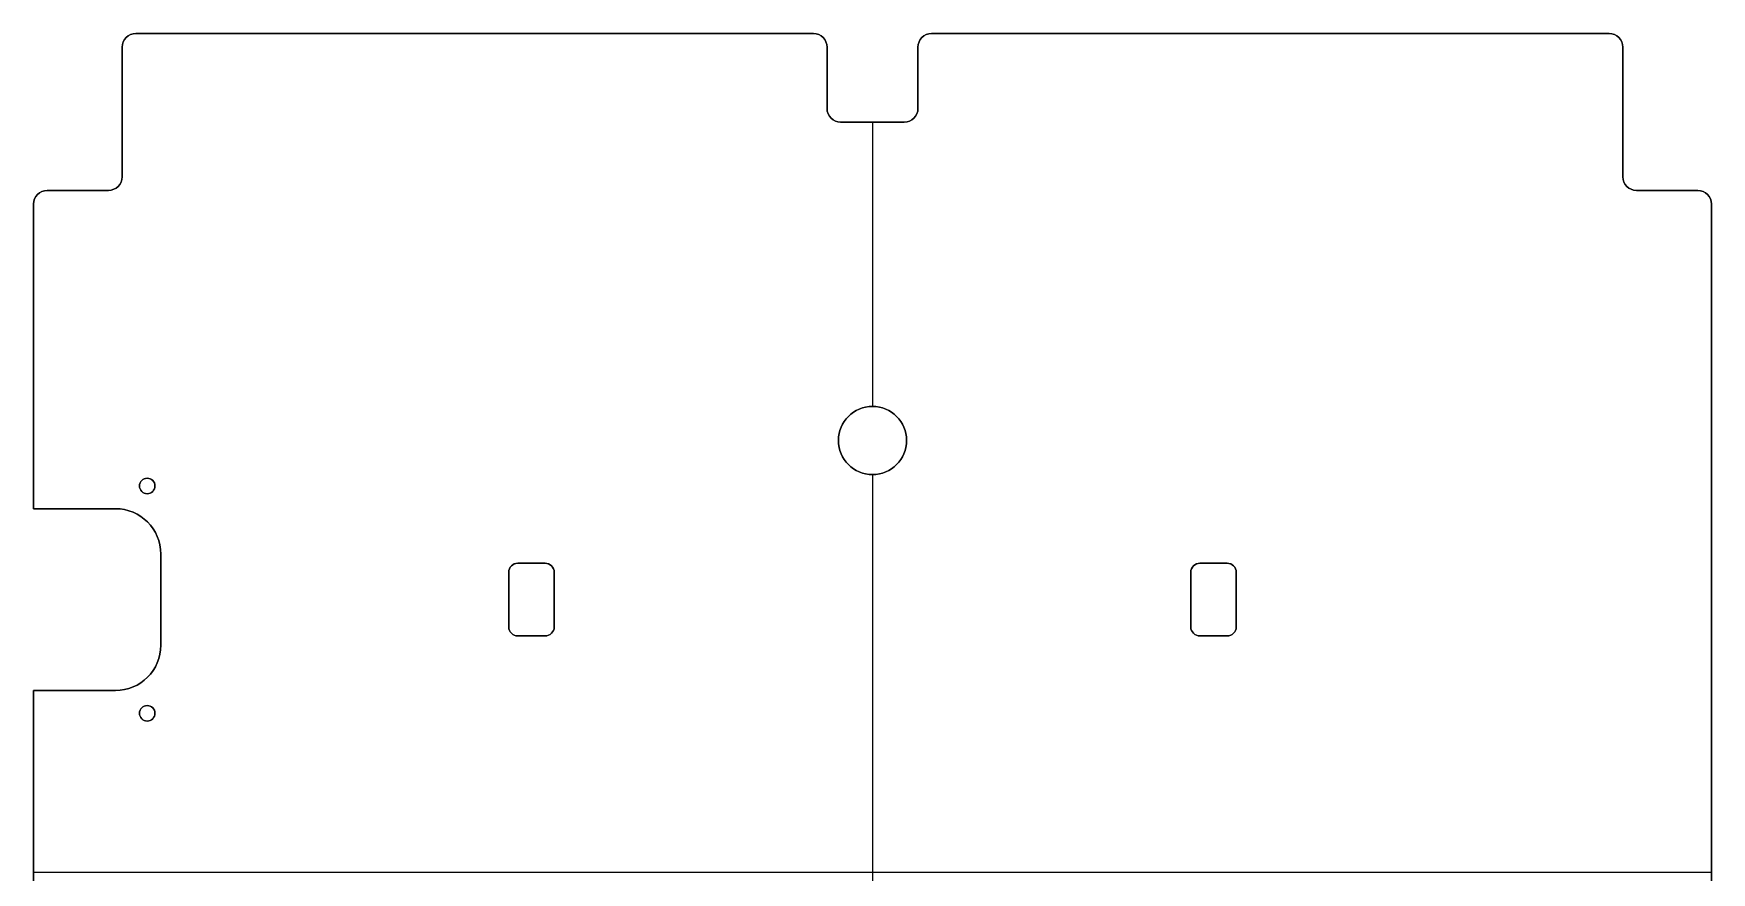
# Model space of a CAD drawing. Header units: millimetres. Extents: x 59 to 428, y 57 to 426.
# Drawn here: x 59.2 to 428.2, y 241.4 to 425.9 of the extents above; entities that cross this region are included whole.
import ezdxf

# ---------------------------------------------------------------- set-up
doc = ezdxf.new("R2010")
doc.units = ezdxf.units.MM
doc.layers.add('ASA Colors$Polymaker POP Green', color=73, linetype='Continuous', true_color=0x8cea3f)

# ---------------------------------------------------------------- blocks, each defined once
blk = doc.blocks.new('Block 1830')
at = {"layer": 'ASA Colors$Polymaker POP Green', "color": 250, "true_color": 0x404040}
for p, q in [((73.15, 34.86, 90.2), (73.15, 63.36, 90.2)), ((74.03, 65.48, 88.2), (74.03, 65.48, 92.2)), ((225.15, 66.36, 90.2), (76.15, 66.36, 90.2)), ((150.65, 66.36, 92.2), (150.65, 66.36, 88.2)), ((227.27, 65.48, 92.2), (227.27, 65.48, 88.2)), ((228.15, 63.36, 90.2), (228.15, 49.86, 90.2)), ((248.15, 49.86, 90.2), (248.15, 63.36, 90.2)), ((249.03, 65.48, 88.2), (249.03, 65.48, 92.2)), ((400.15, 66.36, 90.2), (251.15, 66.36, 90.2)), ((325.65, 66.36, 92.2), (325.65, 66.36, 88.2)), ((402.27, 65.48, 92.2), (402.27, 65.48, 88.2)), ((403.15, 63.36, 90.2), (403.15, 34.86, 90.2)), ((228.15, 56.61, 92.2), (228.15, 56.61, 88.2)), ((248.15, 56.61, 92.2), (248.15, 56.61, 88.2)), ((73.15, 49.11, 92.2), (73.15, 49.11, 88.2)), ((403.15, 49.11, 92.2), (403.15, 49.11, 88.2)), ((229.03, 47.73, 92.2), (229.03, 47.73, 88.2)), ((245.15, 46.86, 90.2), (231.15, 46.86, 90.2)), ((238.15, 46.86, 92.2), (238.15, -15.64, 92.2)), ((238.15, 46.86, 88.2), (238.15, -15.64, 88.2)), ((238.15, 46.86, 92.2), (238.15, 46.86, 88.2)), ((247.27, 47.73, 92.2), (247.27, 47.73, 88.2)), ((54.53, 30.98, 92.2), (54.53, 30.98, 88.2)), ((70.15, 31.86, 90.2), (56.65, 31.86, 90.2)), ((63.4, 31.86, 92.2), (63.4, 31.86, 88.2)), ((72.27, 32.73, 92.2), (72.27, 32.73, 88.2)), ((404.03, 32.73, 92.2), (404.03, 32.73, 88.2)), ((419.65, 31.86, 90.2), (406.15, 31.86, 90.2)), ((412.9, 31.86, 92.2), (412.9, 31.86, 88.2)), ((421.77, 30.98, 88.2), (421.77, 30.98, 92.2)), ((53.65, -38.14, 90.2), (53.65, 28.86, 90.2)), ((422.65, 28.86, 90.2), (422.65, -265.14, 90.2)), ((53.65, -4.64, 92.2), (53.65, -4.64, 88.2)), ((238.15, -15.64, 92.2), (238.15, -15.64, 88.2)), ((230.65, -23.14, 92.2), (230.65, -23.14, 88.2)), ((76.95, -33.14, 92.2), (76.95, -33.14, 88.2)), ((78.65, -31.44, 92.2), (78.65, -31.44, 88.2)), ((238.15, -30.64, 92.2), (238.15, -302.64, 92.2)), ((238.15, -30.64, 88.2), (238.15, -302.64, 88.2)), ((238.15, -30.64, 92.2), (238.15, -30.64, 88.2)), ((78.65, -34.84, 92.2), (78.65, -34.84, 88.2)), ((53.65, -38.14, 90.2), (71.65, -38.14, 90.2)), ((62.65, -38.14, 92.2), (62.65, -38.14, 88.2)), ((78.72, -41.07, 88.2), (78.72, -41.07, 92.2)), ((81.65, -68.14, 90.2), (81.65, -48.14, 90.2)), ((158.73, -50.73, 92.2), (158.73, -50.73, 88.2)), ((166.15, -50.14, 90.2), (160.15, -50.14, 90.2)), ((163.15, -50.14, 88.2), (163.15, -50.14, 92.2)), ((167.56, -50.73, 92.2), (167.56, -50.73, 88.2)), ((308.73, -50.73, 92.2), (308.73, -50.73, 88.2)), ((316.15, -50.14, 90.2), (310.15, -50.14, 90.2)), ((313.15, -50.14, 88.2), (313.15, -50.14, 92.2)), ((317.56, -50.73, 92.2), (317.56, -50.73, 88.2)), ((158.15, -52.14, 90.2), (158.15, -64.14, 90.2)), ((168.15, -64.14, 90.2), (168.15, -52.14, 90.2)), ((308.15, -52.14, 90.2), (308.15, -64.14, 90.2)), ((318.15, -64.14, 90.2), (318.15, -52.14, 90.2)), ((81.65, -58.14, 92.2), (81.65, -58.14, 88.2)), ((158.15, -58.14, 92.2), (158.15, -58.14, 88.2)), ((168.15, -58.14, 92.2), (168.15, -58.14, 88.2)), ((308.15, -58.14, 92.2), (308.15, -58.14, 88.2)), ((318.15, -58.14, 92.2), (318.15, -58.14, 88.2)), ((158.73, -65.56, 92.2), (158.73, -65.56, 88.2)), ((166.15, -66.14, 90.2), (160.15, -66.14, 90.2)), ((163.15, -66.14, 92.2), (163.15, -66.14, 88.2)), ((167.56, -65.56, 92.2), (167.56, -65.56, 88.2)), ((308.73, -65.56, 92.2), (308.73, -65.56, 88.2)), ((316.15, -66.14, 90.2), (310.15, -66.14, 90.2)), ((313.15, -66.14, 92.2), (313.15, -66.14, 88.2)), ((317.56, -65.56, 92.2), (317.56, -65.56, 88.2)), ((78.72, -75.22, 92.2), (78.72, -75.22, 88.2)), ((53.65, -265.14, 90.2), (53.65, -78.14, 90.2)), ((53.65, -78.14, 90.2), (71.65, -78.14, 90.2)), ((62.65, -78.14, 88.2), (62.65, -78.14, 92.2)), ((76.95, -83.14, 92.2), (76.95, -83.14, 88.2)), ((78.65, -81.44, 92.2), (78.65, -81.44, 88.2)), ((78.65, -84.84, 92.2), (78.65, -84.84, 88.2)), ((422.65, -118.14, 92.2), (53.65, -118.14, 92.2))]:
    blk.add_line(p, q, dxfattribs=at)
at = {"layer": 'ASA Colors$Polymaker POP Green', "color": 250, "true_color": 0x404040, "extrusion": (8.14756e-14, -2.59249e-13, -1)}
blk.add_circle((-238.15, -23.14, -92.2), 7.5, dxfattribs=at)
blk.add_circle((-238.15, -23.14, -92.2), 7.5, dxfattribs=at)
at = {"layer": 'ASA Colors$Polymaker POP Green', "color": 250, "true_color": 0x404040}
for centre, radius in [((238.15, -23.14, 88.2), 7.5), ((238.15, -23.14, 88.2), 7.5), ((78.65, -33.14, 88.2), 1.7), ((78.65, -33.14, 88.2), 1.7), ((78.65, -83.14, 88.2), 1.7), ((78.65, -83.14, 88.2), 1.7)]:
    blk.add_circle(centre, radius, dxfattribs=at)
at = {"layer": 'ASA Colors$Polymaker POP Green', "color": 250, "true_color": 0x404040, "extrusion": (1.98952e-13, -4.05009e-13, -1)}
blk.add_circle((-238.15, -23.14, -90.2), 7.5, dxfattribs=at)
at = {"layer": 'ASA Colors$Polymaker POP Green', "color": 250, "true_color": 0x404040, "extrusion": (0, 0, -1)}
for centre in [(-78.65, -33.14, -92.2), (-78.65, -33.14, -92.2), (-78.65, -83.14, -92.2), (-78.65, -83.14, -92.2)]:
    blk.add_circle(centre, 1.7, dxfattribs=at)
at = {"layer": 'ASA Colors$Polymaker POP Green', "color": 250, "true_color": 0x404040, "extrusion": (1.42109e-14, 0, -1)}
for centre in [(-78.65, -33.14, -90.2), (-78.65, -83.14, -90.2)]:
    blk.add_circle(centre, 1.7, dxfattribs=at)
at = {"layer": 'ASA Colors$Polymaker POP Green', "color": 250, "true_color": 0x404040}
for centre, radius, start, end in [((76.15, 63.36, 92.2), 3, 90, 180), ((76.15, 63.36, 88.2), 3, 90, 180), ((76.15, 63.36, 90.2), 3, 90, 180), ((225.15, 63.36, 92.2), 3, 0, 90), ((225.15, 63.36, 88.2), 3, 0, 90), ((251.15, 63.36, 92.2), 3, 90, 180), ((251.15, 63.36, 88.2), 3, 90, 180), ((251.15, 63.36, 90.2), 3, 90, 180), ((400.15, 63.36, 92.2), 3, 0, 90), ((400.15, 63.36, 88.2), 3, 0, 90), ((231.15, 49.86, 88.2), 3, 180, 270), ((231.15, 49.86, 88.2), 3, 180, 270), ((245.15, 49.86, 88.2), 3, 270, 0), ((245.15, 49.86, 88.2), 3, 270, 0), ((70.15, 34.86, 88.2), 3, 270, 0), ((70.15, 34.86, 88.2), 3, 270, 0), ((406.15, 34.86, 88.2), 3, 180, 270), ((406.15, 34.86, 88.2), 3, 180, 270), ((56.65, 28.86, 92.2), 3, 90, 180), ((56.65, 28.86, 88.2), 3, 90, 180), ((419.65, 28.86, 92.2), 3, 360, 90), ((419.65, 28.86, 88.2), 3, 0, 90), ((419.65, 28.86, 90.2), 3, 0, 90), ((71.65, -48.14, 88.2), 10, 0, 90), ((71.65, -48.14, 90.2), 10, 0, 90), ((71.65, -48.14, 88.2), 10, 0, 90), ((160.15, -52.14, 88.2), 2, 90, 180), ((160.15, -52.14, 88.2), 2, 90, 180), ((166.15, -52.14, 88.2), 2, 0, 90), ((166.15, -52.14, 88.2), 2, 0, 90), ((310.15, -52.14, 88.2), 2, 90, 180), ((310.15, -52.14, 88.2), 2, 90, 180), ((316.15, -52.14, 88.2), 2, 360, 90), ((316.15, -52.14, 88.2), 2, 360, 90), ((160.15, -64.14, 88.2), 2, 180, 270), ((160.15, -64.14, 88.2), 2, 180, 270), ((166.15, -64.14, 88.2), 2, 270, 360), ((166.15, -64.14, 88.2), 2, 270, 360), ((310.15, -64.14, 88.2), 2, 180, 270), ((310.15, -64.14, 88.2), 2, 180, 270), ((316.15, -64.14, 88.2), 2, 270, 0), ((316.15, -64.14, 88.2), 2, 270, 0), ((71.65, -68.14, 88.2), 10, 270, 0), ((71.65, -68.14, 88.2), 10, 270, 0)]:
    blk.add_arc(centre, radius, start, end, dxfattribs=at)
at = {"layer": 'ASA Colors$Polymaker POP Green', "color": 250, "true_color": 0x404040, "extrusion": (1.42109e-13, -4.07378e-13, -1)}
blk.add_arc((-76.15, 63.36, -88.2), 3, 0, 90, dxfattribs=at)
at = {"layer": 'ASA Colors$Polymaker POP Green', "color": 250, "true_color": 0x404040, "extrusion": (1.32635e-13, -3.31587e-13, -1)}
blk.add_arc((-76.15, 63.36, -92.2), 3, 0, 90, dxfattribs=at)
at = {"layer": 'ASA Colors$Polymaker POP Green', "color": 250, "true_color": 0x404040, "extrusion": (2.36848e-13, -2.84217e-14, -1)}
blk.add_arc((-225.15, 63.36, -88.2), 3, 90, 180, dxfattribs=at)
at = {"layer": 'ASA Colors$Polymaker POP Green', "color": 250, "true_color": 0x404040, "extrusion": (2.13163e-13, -1.18424e-13, -1)}
blk.add_arc((-225.15, 63.36, -92.2), 3, 90, 180, dxfattribs=at)
at = {"layer": 'ASA Colors$Polymaker POP Green', "color": 250, "true_color": 0x404040, "extrusion": (3.69482e-13, -3.55271e-13, -1)}
blk.add_arc((-225.15, 63.36, -90.2), 3, 90, 180, dxfattribs=at)
at = {"layer": 'ASA Colors$Polymaker POP Green', "color": 250, "true_color": 0x404040, "extrusion": (1.13687e-13, -3.78956e-13, -1)}
blk.add_arc((-251.15, 63.36, -88.2), 3, 0, 90, dxfattribs=at)
at = {"layer": 'ASA Colors$Polymaker POP Green', "color": 250, "true_color": 0x404040, "extrusion": (1.7053e-13, -3.36324e-13, -1)}
blk.add_arc((-251.15, 63.36, -92.2), 3, 0, 90, dxfattribs=at)
at = {"layer": 'ASA Colors$Polymaker POP Green', "color": 250, "true_color": 0x404040, "extrusion": (1.04213e-13, -1.61056e-13, -1)}
blk.add_arc((-400.15, 63.36, -88.2), 3, 90, 180, dxfattribs=at)
at = {"layer": 'ASA Colors$Polymaker POP Green', "color": 250, "true_color": 0x404040, "extrusion": (1.89478e-13, -1.42109e-13, -1)}
blk.add_arc((-400.15, 63.36, -92.2), 3, 90, 180, dxfattribs=at)
at = {"layer": 'ASA Colors$Polymaker POP Green', "color": 250, "true_color": 0x404040, "extrusion": (1.7053e-13, -2.13163e-13, -1)}
blk.add_arc((-400.15, 63.36, -90.2), 3, 90, 180, dxfattribs=at)
at = {"layer": 'ASA Colors$Polymaker POP Green', "color": 250, "true_color": 0x404040, "extrusion": (8.05282e-14, -2.55795e-13, -1)}
blk.add_arc((-231.15, 49.86, -92.2), 3, 270, 360, dxfattribs=at)
blk.add_arc((-231.15, 49.86, -92.2), 3, 270, 360, dxfattribs=at)
at = {"layer": 'ASA Colors$Polymaker POP Green', "color": 250, "true_color": 0x404040, "extrusion": (1.42109e-13, -3.55271e-13, -1)}
blk.add_arc((-231.15, 49.86, -90.2), 3, 270, 0, dxfattribs=at)
at = {"layer": 'ASA Colors$Polymaker POP Green', "color": 250, "true_color": 0x404040, "extrusion": (2.03689e-13, -3.69482e-13, -1)}
blk.add_arc((-245.15, 49.86, -92.2), 3, 180, 270, dxfattribs=at)
blk.add_arc((-245.15, 49.86, -92.2), 3, 180, 270, dxfattribs=at)
at = {"layer": 'ASA Colors$Polymaker POP Green', "color": 250, "true_color": 0x404040, "extrusion": (1.98952e-13, -4.26326e-13, -1)}
blk.add_arc((-245.15, 49.86, -90.2), 3, 180, 270, dxfattribs=at)
at = {"layer": 'ASA Colors$Polymaker POP Green', "color": 250, "true_color": 0x404040, "extrusion": (2.27374e-13, -4.31063e-13, -1)}
blk.add_arc((-70.15, 34.86, -92.2), 3, 180, 270, dxfattribs=at)
blk.add_arc((-70.15, 34.86, -92.2), 3, 180, 270, dxfattribs=at)
at = {"layer": 'ASA Colors$Polymaker POP Green', "color": 250, "true_color": 0x404040, "extrusion": (2.84217e-13, -4.12115e-13, -1)}
blk.add_arc((-70.15, 34.86, -90.2), 3, 180, 270, dxfattribs=at)
at = {"layer": 'ASA Colors$Polymaker POP Green', "color": 250, "true_color": 0x404040, "extrusion": (1.65793e-13, -1.65793e-13, -1)}
blk.add_arc((-406.15, 34.86, -92.2), 3, 270, 0, dxfattribs=at)
blk.add_arc((-406.15, 34.86, -92.2), 3, 270, 0, dxfattribs=at)
at = {"layer": 'ASA Colors$Polymaker POP Green', "color": 250, "true_color": 0x404040, "extrusion": (5.68434e-14, -2.20268e-13, -1)}
blk.add_arc((-406.15, 34.86, -90.2), 3, 270, 0, dxfattribs=at)
at = {"layer": 'ASA Colors$Polymaker POP Green', "color": 250, "true_color": 0x404040, "extrusion": (3.31587e-14, -3.03165e-13, -1)}
blk.add_arc((-56.65, 28.86, -88.2), 3, 0, 90, dxfattribs=at)
at = {"layer": 'ASA Colors$Polymaker POP Green', "color": 250, "true_color": 0x404040, "extrusion": (6.63173e-14, -2.65269e-13, -1)}
blk.add_arc((-56.65, 28.86, -92.2), 3, 0, 90, dxfattribs=at)
at = {"layer": 'ASA Colors$Polymaker POP Green', "color": 250, "true_color": 0x404040, "extrusion": (1.63425e-13, -2.66454e-13, -1)}
blk.add_arc((-56.65, 28.86, -90.2), 3, 0, 90, dxfattribs=at)
at = {"layer": 'ASA Colors$Polymaker POP Green', "color": 250, "true_color": 0x404040, "extrusion": (5.21065e-14, -2.179e-13, -1)}
blk.add_arc((-419.65, 28.86, -88.2), 3, 90, 180, dxfattribs=at)
at = {"layer": 'ASA Colors$Polymaker POP Green', "color": 250, "true_color": 0x404040, "extrusion": (3.78956e-14, -2.93691e-13, -1)}
blk.add_arc((-419.65, 28.86, -92.2), 3, 90, 180, dxfattribs=at)
at = {"layer": 'ASA Colors$Polymaker POP Green', "color": 250, "true_color": 0x404040, "extrusion": (0, 0, -1)}
for centre, start, end in [((-71.65, -48.14, -92.2), 90, 180), ((-71.65, -48.14, -92.2), 90, 180), ((-71.65, -68.14, -92.2), 180, 270), ((-71.65, -68.14, -92.2), 180, 270), ((-71.65, -68.14, -90.2), 180, 270)]:
    blk.add_arc(centre, 10, start, end, dxfattribs=at)
at = {"layer": 'ASA Colors$Polymaker POP Green', "color": 250, "true_color": 0x404040, "extrusion": (1.49214e-13, -2.98428e-13, -1)}
blk.add_arc((-160.15, -52.14, -92.2), 2, 0, 90, dxfattribs=at)
blk.add_arc((-160.15, -52.14, -92.2), 2, 0, 90, dxfattribs=at)
at = {"layer": 'ASA Colors$Polymaker POP Green', "color": 250, "true_color": 0x404040, "extrusion": (1.13687e-13, -5.11591e-13, -1)}
blk.add_arc((-160.15, -52.14, -90.2), 2, 0, 90, dxfattribs=at)
at = {"layer": 'ASA Colors$Polymaker POP Green', "color": 250, "true_color": 0x404040, "extrusion": (1.42109e-13, -2.06057e-13, -1)}
blk.add_arc((-166.15, -52.14, -92.2), 2, 90, 180, dxfattribs=at)
blk.add_arc((-166.15, -52.14, -92.2), 2, 90, 180, dxfattribs=at)
at = {"layer": 'ASA Colors$Polymaker POP Green', "color": 250, "true_color": 0x404040, "extrusion": (2.84217e-14, -2.34479e-13, -1)}
blk.add_arc((-166.15, -52.14, -90.2), 2, 90, 180, dxfattribs=at)
at = {"layer": 'ASA Colors$Polymaker POP Green', "color": 250, "true_color": 0x404040, "extrusion": (7.81597e-14, -2.20268e-13, -1)}
blk.add_arc((-310.15, -52.14, -92.2), 2, 360, 90, dxfattribs=at)
blk.add_arc((-310.15, -52.14, -92.2), 2, 360, 90, dxfattribs=at)
at = {"layer": 'ASA Colors$Polymaker POP Green', "color": 250, "true_color": 0x404040, "extrusion": (0, -2.06057e-13, -1)}
blk.add_arc((-310.15, -52.14, -90.2), 2, 360, 90, dxfattribs=at)
at = {"layer": 'ASA Colors$Polymaker POP Green', "color": 250, "true_color": 0x404040, "extrusion": (1.7053e-13, -1.91847e-13, -1)}
blk.add_arc((-316.15, -52.14, -92.2), 2, 90, 180, dxfattribs=at)
blk.add_arc((-316.15, -52.14, -92.2), 2, 90, 180, dxfattribs=at)
at = {"layer": 'ASA Colors$Polymaker POP Green', "color": 250, "true_color": 0x404040, "extrusion": (5.68434e-14, -6.39488e-14, -1)}
blk.add_arc((-316.15, -52.14, -90.2), 2, 90, 180, dxfattribs=at)
at = {"layer": 'ASA Colors$Polymaker POP Green', "color": 250, "true_color": 0x404040, "extrusion": (1.98952e-13, -1.49214e-13, -1)}
blk.add_arc((-160.15, -64.14, -92.2), 2, 270, 0, dxfattribs=at)
blk.add_arc((-160.15, -64.14, -92.2), 2, 270, 0, dxfattribs=at)
at = {"layer": 'ASA Colors$Polymaker POP Green', "color": 250, "true_color": 0x404040, "extrusion": (1.13687e-13, -2.84217e-13, -1)}
blk.add_arc((-160.15, -64.14, -90.2), 2, 270, 0, dxfattribs=at)
at = {"layer": 'ASA Colors$Polymaker POP Green', "color": 250, "true_color": 0x404040, "extrusion": (1.42109e-13, -2.91323e-13, -1)}
blk.add_arc((-166.15, -64.14, -92.2), 2, 180, 270, dxfattribs=at)
blk.add_arc((-166.15, -64.14, -92.2), 2, 180, 270, dxfattribs=at)
at = {"layer": 'ASA Colors$Polymaker POP Green', "color": 250, "true_color": 0x404040, "extrusion": (1.13687e-13, -2.98428e-13, -1)}
blk.add_arc((-166.15, -64.14, -90.2), 2, 180, 270, dxfattribs=at)
at = {"layer": 'ASA Colors$Polymaker POP Green', "color": 250, "true_color": 0x404040, "extrusion": (8.52651e-14, -2.62901e-13, -1)}
blk.add_arc((-310.15, -64.14, -92.2), 2, 270, 0, dxfattribs=at)
blk.add_arc((-310.15, -64.14, -92.2), 2, 270, 0, dxfattribs=at)
at = {"layer": 'ASA Colors$Polymaker POP Green', "color": 250, "true_color": 0x404040, "extrusion": (0, -4.12115e-13, -1)}
blk.add_arc((-310.15, -64.14, -90.2), 2, 270, 0, dxfattribs=at)
at = {"layer": 'ASA Colors$Polymaker POP Green', "color": 250, "true_color": 0x404040, "extrusion": (1.63425e-13, -3.12639e-13, -1)}
blk.add_arc((-316.15, -64.14, -92.2), 2, 180, 270, dxfattribs=at)
blk.add_arc((-316.15, -64.14, -92.2), 2, 180, 270, dxfattribs=at)
at = {"layer": 'ASA Colors$Polymaker POP Green', "color": 250, "true_color": 0x404040, "extrusion": (-5.68434e-14, -2.55795e-13, -1)}
blk.add_arc((-316.15, -64.14, -90.2), 2, 180, 270, dxfattribs=at)
at = {"layer": 'ASA Colors$Polymaker POP Green', "color": 250, "true_color": 0x404040}
for points in [[(73.15, 63.36, 92.2), (73.15, 49.11, 92.2), (73.15, 34.86, 92.2)], [(73.15, 34.86, 88.2), (73.15, 49.11, 88.2), (73.15, 63.36, 88.2)], [(73.15, 63.36, 88.2), (73.15, 63.36, 90.2), (73.15, 63.36, 92.2)], [(73.15, 63.36, 88.2), (73.15, 49.11, 88.2), (73.15, 34.86, 88.2)], [(73.15, 34.86, 92.2), (73.15, 49.11, 92.2), (73.15, 63.36, 92.2)], [(73.15, 63.36, 92.2), (73.15, 63.36, 90.2), (73.15, 63.36, 88.2)], [(225.15, 66.36, 92.2), (150.65, 66.36, 92.2), (76.15, 66.36, 92.2)], [(76.15, 66.36, 88.2), (150.65, 66.36, 88.2), (225.15, 66.36, 88.2)], [(76.15, 66.36, 92.2), (76.15, 66.36, 90.2), (76.15, 66.36, 88.2)], [(76.15, 66.36, 88.2), (76.15, 66.36, 90.2), (76.15, 66.36, 92.2)], [(76.15, 66.36, 92.2), (150.65, 66.36, 92.2), (225.15, 66.36, 92.2)], [(225.15, 66.36, 88.2), (150.65, 66.36, 88.2), (76.15, 66.36, 88.2)], [(225.15, 66.36, 92.2), (225.15, 66.36, 90.2), (225.15, 66.36, 88.2)], [(225.15, 66.36, 88.2), (225.15, 66.36, 90.2), (225.15, 66.36, 92.2)], [(228.15, 49.86, 92.2), (228.15, 56.61, 92.2), (228.15, 63.36, 92.2)], [(228.15, 63.36, 88.2), (228.15, 56.61, 88.2), (228.15, 49.86, 88.2)], [(228.15, 63.36, 92.2), (228.15, 63.36, 90.2), (228.15, 63.36, 88.2)], [(228.15, 63.36, 92.2), (228.15, 56.61, 92.2), (228.15, 49.86, 92.2)], [(228.15, 49.86, 88.2), (228.15, 56.61, 88.2), (228.15, 63.36, 88.2)], [(228.15, 63.36, 88.2), (228.15, 63.36, 90.2), (228.15, 63.36, 92.2)], [(248.15, 63.36, 92.2), (248.15, 56.61, 92.2), (248.15, 49.86, 92.2)], [(248.15, 49.86, 88.2), (248.15, 56.61, 88.2), (248.15, 63.36, 88.2)], [(248.15, 63.36, 88.2), (248.15, 63.36, 90.2), (248.15, 63.36, 92.2)], [(248.15, 63.36, 88.2), (248.15, 56.61, 88.2), (248.15, 49.86, 88.2)], [(248.15, 49.86, 92.2), (248.15, 56.61, 92.2), (248.15, 63.36, 92.2)], [(248.15, 63.36, 92.2), (248.15, 63.36, 90.2), (248.15, 63.36, 88.2)], [(400.15, 66.36, 92.2), (325.65, 66.36, 92.2), (251.15, 66.36, 92.2)], [(251.15, 66.36, 88.2), (325.65, 66.36, 88.2), (400.15, 66.36, 88.2)], [(400.15, 66.36, 88.2), (325.65, 66.36, 88.2), (251.15, 66.36, 88.2)], [(251.15, 66.36, 88.2), (251.15, 66.36, 90.2), (251.15, 66.36, 92.2)], [(251.15, 66.36, 92.2), (325.65, 66.36, 92.2), (400.15, 66.36, 92.2)], [(251.15, 66.36, 92.2), (251.15, 66.36, 90.2), (251.15, 66.36, 88.2)], [(400.15, 66.36, 88.2), (400.15, 66.36, 90.2), (400.15, 66.36, 92.2)], [(400.15, 66.36, 92.2), (400.15, 66.36, 90.2), (400.15, 66.36, 88.2)], [(403.15, 34.86, 92.2), (403.15, 49.11, 92.2), (403.15, 63.36, 92.2)], [(403.15, 63.36, 88.2), (403.15, 49.11, 88.2), (403.15, 34.86, 88.2)], [(403.15, 63.36, 92.2), (403.15, 63.36, 90.2), (403.15, 63.36, 88.2)], [(403.15, 63.36, 92.2), (403.15, 49.11, 92.2), (403.15, 34.86, 92.2)], [(403.15, 34.86, 88.2), (403.15, 49.11, 88.2), (403.15, 63.36, 88.2)], [(403.15, 63.36, 88.2), (403.15, 63.36, 90.2), (403.15, 63.36, 92.2)], [(228.15, 49.86, 92.2), (228.15, 49.86, 90.2), (228.15, 49.86, 88.2)], [(228.15, 49.86, 92.2), (228.15, 49.86, 90.2), (228.15, 49.86, 88.2)], [(248.15, 49.86, 88.2), (248.15, 49.86, 90.2), (248.15, 49.86, 92.2)], [(248.15, 49.86, 88.2), (248.15, 49.86, 90.2), (248.15, 49.86, 92.2)], [(245.15, 46.86, 92.2), (238.15, 46.86, 92.2), (231.15, 46.86, 92.2)], [(231.15, 46.86, 88.2), (238.15, 46.86, 88.2), (245.15, 46.86, 88.2)], [(231.15, 46.86, 88.2), (231.15, 46.86, 90.2), (231.15, 46.86, 92.2)], [(231.15, 46.86, 92.2), (238.15, 46.86, 92.2), (245.15, 46.86, 92.2)], [(245.15, 46.86, 88.2), (238.15, 46.86, 88.2), (231.15, 46.86, 88.2)], [(231.15, 46.86, 88.2), (231.15, 46.86, 90.2), (231.15, 46.86, 92.2)], [(245.15, 46.86, 92.2), (245.15, 46.86, 90.2), (245.15, 46.86, 88.2)], [(245.15, 46.86, 92.2), (245.15, 46.86, 90.2), (245.15, 46.86, 88.2)], [(73.15, 34.86, 88.2), (73.15, 34.86, 90.2), (73.15, 34.86, 92.2)], [(73.15, 34.86, 88.2), (73.15, 34.86, 90.2), (73.15, 34.86, 92.2)], [(403.15, 34.86, 92.2), (403.15, 34.86, 90.2), (403.15, 34.86, 88.2)], [(403.15, 34.86, 92.2), (403.15, 34.86, 90.2), (403.15, 34.86, 88.2)], [(70.15, 31.86, 92.2), (63.4, 31.86, 92.2), (56.65, 31.86, 92.2)], [(56.65, 31.86, 88.2), (63.4, 31.86, 88.2), (70.15, 31.86, 88.2)], [(56.65, 31.86, 92.2), (56.65, 31.86, 90.2), (56.65, 31.86, 88.2)], [(56.65, 31.86, 92.2), (63.4, 31.86, 92.2), (70.15, 31.86, 92.2)], [(70.15, 31.86, 88.2), (63.4, 31.86, 88.2), (56.65, 31.86, 88.2)], [(56.65, 31.86, 88.2), (56.65, 31.86, 90.2), (56.65, 31.86, 92.2)], [(70.15, 31.86, 92.2), (70.15, 31.86, 90.2), (70.15, 31.86, 88.2)], [(70.15, 31.86, 92.2), (70.15, 31.86, 90.2), (70.15, 31.86, 88.2)], [(419.65, 31.86, 92.2), (412.9, 31.86, 92.2), (406.15, 31.86, 92.2)], [(406.15, 31.86, 88.2), (412.9, 31.86, 88.2), (419.65, 31.86, 88.2)], [(419.65, 31.86, 88.2), (412.9, 31.86, 88.2), (406.15, 31.86, 88.2)], [(406.15, 31.86, 88.2), (406.15, 31.86, 90.2), (406.15, 31.86, 92.2)], [(406.15, 31.86, 92.2), (412.9, 31.86, 92.2), (419.65, 31.86, 92.2)], [(406.15, 31.86, 88.2), (406.15, 31.86, 90.2), (406.15, 31.86, 92.2)], [(419.65, 31.86, 88.2), (419.65, 31.86, 90.2), (419.65, 31.86, 92.2)], [(419.65, 31.86, 92.2), (419.65, 31.86, 90.2), (419.65, 31.86, 88.2)], [(53.65, 28.86, 92.2), (53.65, -4.64, 92.2), (53.65, -38.14, 92.2)], [(53.65, -38.14, 92.2), (53.65, -4.64, 92.2), (53.65, 28.86, 92.2)], [(53.65, 28.86, 92.2), (53.65, 28.86, 90.2), (53.65, 28.86, 88.2)], [(53.65, 28.86, 88.2), (53.65, -4.64, 88.2), (53.65, -38.14, 88.2)], [(53.65, -38.14, 88.2), (53.65, -4.64, 88.2), (53.65, 28.86, 88.2)], [(53.65, 28.86, 88.2), (53.65, 28.86, 90.2), (53.65, 28.86, 92.2)], [(422.65, -265.14, 92.2), (422.65, -118.14, 92.2), (422.65, 28.86, 92.2)], [(422.65, 28.86, 88.2), (422.65, -118.14, 88.2), (422.65, -265.14, 88.2)], [(422.65, 28.86, 92.2), (422.65, 28.86, 90.2), (422.65, 28.86, 88.2)], [(422.65, 28.86, 88.2), (422.65, 28.86, 90.2), (422.65, 28.86, 92.2)], [(422.65, 28.86, 92.2), (422.65, -118.14, 92.2), (422.65, -265.14, 92.2)], [(422.65, -265.14, 88.2), (422.65, -118.14, 88.2), (422.65, 28.86, 88.2)], [(245.65, -23.14, 92.2), (245.65, -23.14, 90.2), (245.65, -23.14, 88.2)], [(80.35, -33.14, 92.2), (80.35, -33.14, 90.2), (80.35, -33.14, 88.2)], [(53.65, -38.14, 92.2), (62.65, -38.14, 92.2), (71.65, -38.14, 92.2)], [(53.65, -38.14, 88.2), (53.65, -38.14, 90.2), (53.65, -38.14, 92.2)], [(53.65, -38.14, 88.2), (62.65, -38.14, 88.2), (71.65, -38.14, 88.2)], [(71.65, -38.14, 92.2), (62.65, -38.14, 92.2), (53.65, -38.14, 92.2)], [(53.65, -38.14, 92.2), (53.65, -38.14, 90.2), (53.65, -38.14, 88.2)], [(71.65, -38.14, 88.2), (62.65, -38.14, 88.2), (53.65, -38.14, 88.2)], [(71.65, -38.14, 88.2), (71.65, -38.14, 90.2), (71.65, -38.14, 92.2)], [(71.65, -38.14, 88.2), (71.65, -38.14, 90.2), (71.65, -38.14, 92.2)], [(81.65, -48.14, 92.2), (81.65, -58.14, 92.2), (81.65, -68.14, 92.2)], [(81.65, -48.14, 92.2), (81.65, -58.14, 92.2), (81.65, -68.14, 92.2)], [(81.65, -48.14, 88.2), (81.65, -48.14, 90.2), (81.65, -48.14, 92.2)], [(81.65, -68.14, 88.2), (81.65, -58.14, 88.2), (81.65, -48.14, 88.2)], [(81.65, -48.14, 92.2), (81.65, -48.14, 90.2), (81.65, -48.14, 88.2)], [(81.65, -68.14, 88.2), (81.65, -58.14, 88.2), (81.65, -48.14, 88.2)], [(160.15, -50.14, 92.2), (163.15, -50.14, 92.2), (166.15, -50.14, 92.2)], [(166.15, -50.14, 88.2), (163.15, -50.14, 88.2), (160.15, -50.14, 88.2)], [(166.15, -50.14, 92.2), (163.15, -50.14, 92.2), (160.15, -50.14, 92.2)], [(160.15, -50.14, 92.2), (160.15, -50.14, 90.2), (160.15, -50.14, 88.2)], [(160.15, -50.14, 88.2), (163.15, -50.14, 88.2), (166.15, -50.14, 88.2)], [(160.15, -50.14, 92.2), (160.15, -50.14, 90.2), (160.15, -50.14, 88.2)], [(166.15, -50.14, 88.2), (166.15, -50.14, 90.2), (166.15, -50.14, 92.2)], [(166.15, -50.14, 88.2), (166.15, -50.14, 90.2), (166.15, -50.14, 92.2)], [(310.15, -50.14, 92.2), (313.15, -50.14, 92.2), (316.15, -50.14, 92.2)], [(316.15, -50.14, 88.2), (313.15, -50.14, 88.2), (310.15, -50.14, 88.2)], [(316.15, -50.14, 92.2), (313.15, -50.14, 92.2), (310.15, -50.14, 92.2)], [(310.15, -50.14, 92.2), (310.15, -50.14, 90.2), (310.15, -50.14, 88.2)], [(310.15, -50.14, 88.2), (313.15, -50.14, 88.2), (316.15, -50.14, 88.2)], [(310.15, -50.14, 92.2), (310.15, -50.14, 90.2), (310.15, -50.14, 88.2)], [(316.15, -50.14, 88.2), (316.15, -50.14, 90.2), (316.15, -50.14, 92.2)], [(316.15, -50.14, 88.2), (316.15, -50.14, 90.2), (316.15, -50.14, 92.2)], [(158.15, -64.14, 92.2), (158.15, -58.14, 92.2), (158.15, -52.14, 92.2)], [(158.15, -52.14, 88.2), (158.15, -58.14, 88.2), (158.15, -64.14, 88.2)], [(158.15, -52.14, 88.2), (158.15, -52.14, 90.2), (158.15, -52.14, 92.2)], [(158.15, -64.14, 88.2), (158.15, -58.14, 88.2), (158.15, -52.14, 88.2)], [(158.15, -52.14, 88.2), (158.15, -52.14, 90.2), (158.15, -52.14, 92.2)], [(158.15, -52.14, 92.2), (158.15, -58.14, 92.2), (158.15, -64.14, 92.2)], [(168.15, -52.14, 92.2), (168.15, -58.14, 92.2), (168.15, -64.14, 92.2)], [(168.15, -64.14, 88.2), (168.15, -58.14, 88.2), (168.15, -52.14, 88.2)], [(168.15, -52.14, 92.2), (168.15, -52.14, 90.2), (168.15, -52.14, 88.2)], [(168.15, -52.14, 88.2), (168.15, -58.14, 88.2), (168.15, -64.14, 88.2)], [(168.15, -64.14, 92.2), (168.15, -58.14, 92.2), (168.15, -52.14, 92.2)], [(168.15, -52.14, 92.2), (168.15, -52.14, 90.2), (168.15, -52.14, 88.2)], [(308.15, -64.14, 92.2), (308.15, -58.14, 92.2), (308.15, -52.14, 92.2)], [(308.15, -52.14, 88.2), (308.15, -58.14, 88.2), (308.15, -64.14, 88.2)], [(308.15, -52.14, 88.2), (308.15, -52.14, 90.2), (308.15, -52.14, 92.2)], [(308.15, -64.14, 88.2), (308.15, -58.14, 88.2), (308.15, -52.14, 88.2)], [(308.15, -52.14, 88.2), (308.15, -52.14, 90.2), (308.15, -52.14, 92.2)], [(308.15, -52.14, 92.2), (308.15, -58.14, 92.2), (308.15, -64.14, 92.2)], [(318.15, -52.14, 92.2), (318.15, -58.14, 92.2), (318.15, -64.14, 92.2)], [(318.15, -64.14, 88.2), (318.15, -58.14, 88.2), (318.15, -52.14, 88.2)], [(318.15, -52.14, 92.2), (318.15, -52.14, 90.2), (318.15, -52.14, 88.2)], [(318.15, -52.14, 88.2), (318.15, -58.14, 88.2), (318.15, -64.14, 88.2)], [(318.15, -64.14, 92.2), (318.15, -58.14, 92.2), (318.15, -52.14, 92.2)], [(318.15, -52.14, 92.2), (318.15, -52.14, 90.2), (318.15, -52.14, 88.2)], [(158.15, -64.14, 92.2), (158.15, -64.14, 90.2), (158.15, -64.14, 88.2)], [(158.15, -64.14, 92.2), (158.15, -64.14, 90.2), (158.15, -64.14, 88.2)], [(166.15, -66.14, 92.2), (163.15, -66.14, 92.2), (160.15, -66.14, 92.2)], [(160.15, -66.14, 88.2), (163.15, -66.14, 88.2), (166.15, -66.14, 88.2)], [(160.15, -66.14, 88.2), (160.15, -66.14, 90.2), (160.15, -66.14, 92.2)], [(166.15, -66.14, 88.2), (163.15, -66.14, 88.2), (160.15, -66.14, 88.2)], [(160.15, -66.14, 88.2), (160.15, -66.14, 90.2), (160.15, -66.14, 92.2)], [(160.15, -66.14, 92.2), (163.15, -66.14, 92.2), (166.15, -66.14, 92.2)], [(166.15, -66.14, 92.2), (166.15, -66.14, 90.2), (166.15, -66.14, 88.2)], [(166.15, -66.14, 92.2), (166.15, -66.14, 90.2), (166.15, -66.14, 88.2)], [(168.15, -64.14, 88.2), (168.15, -64.14, 90.2), (168.15, -64.14, 92.2)], [(168.15, -64.14, 88.2), (168.15, -64.14, 90.2), (168.15, -64.14, 92.2)], [(308.15, -64.14, 92.2), (308.15, -64.14, 90.2), (308.15, -64.14, 88.2)], [(308.15, -64.14, 92.2), (308.15, -64.14, 90.2), (308.15, -64.14, 88.2)], [(316.15, -66.14, 92.2), (313.15, -66.14, 92.2), (310.15, -66.14, 92.2)], [(310.15, -66.14, 88.2), (313.15, -66.14, 88.2), (316.15, -66.14, 88.2)], [(310.15, -66.14, 88.2), (310.15, -66.14, 90.2), (310.15, -66.14, 92.2)], [(316.15, -66.14, 88.2), (313.15, -66.14, 88.2), (310.15, -66.14, 88.2)], [(310.15, -66.14, 88.2), (310.15, -66.14, 90.2), (310.15, -66.14, 92.2)], [(310.15, -66.14, 92.2), (313.15, -66.14, 92.2), (316.15, -66.14, 92.2)], [(316.15, -66.14, 92.2), (316.15, -66.14, 90.2), (316.15, -66.14, 88.2)], [(316.15, -66.14, 92.2), (316.15, -66.14, 90.2), (316.15, -66.14, 88.2)], [(318.15, -64.14, 88.2), (318.15, -64.14, 90.2), (318.15, -64.14, 92.2)], [(318.15, -64.14, 88.2), (318.15, -64.14, 90.2), (318.15, -64.14, 92.2)], [(81.65, -68.14, 88.2), (81.65, -68.14, 90.2), (81.65, -68.14, 92.2)], [(81.65, -68.14, 92.2), (81.65, -68.14, 90.2), (81.65, -68.14, 88.2)], [(71.65, -78.14, 92.2), (62.65, -78.14, 92.2), (53.65, -78.14, 92.2)], [(53.65, -78.14, 92.2), (53.65, -171.64, 92.2), (53.65, -265.14, 92.2)], [(53.65, -78.14, 92.2), (53.65, -78.14, 90.2), (53.65, -78.14, 88.2)], [(53.65, -78.14, 88.2), (53.65, -171.64, 88.2), (53.65, -265.14, 88.2)], [(53.65, -265.14, 92.2), (53.65, -171.64, 92.2), (53.65, -78.14, 92.2)], [(53.65, -78.14, 92.2), (62.65, -78.14, 92.2), (71.65, -78.14, 92.2)], [(71.65, -78.14, 88.2), (62.65, -78.14, 88.2), (53.65, -78.14, 88.2)], [(53.65, -78.14, 88.2), (53.65, -78.14, 90.2), (53.65, -78.14, 92.2)], [(53.65, -78.14, 88.2), (62.65, -78.14, 88.2), (71.65, -78.14, 88.2)], [(53.65, -265.14, 88.2), (53.65, -171.64, 88.2), (53.65, -78.14, 88.2)], [(71.65, -78.14, 92.2), (71.65, -78.14, 90.2), (71.65, -78.14, 88.2)], [(71.65, -78.14, 92.2), (71.65, -78.14, 90.2), (71.65, -78.14, 88.2)], [(80.35, -83.14, 92.2), (80.35, -83.14, 90.2), (80.35, -83.14, 88.2)]]:
    blk.add_open_spline(points, degree=2, dxfattribs=at)
blk = doc.blocks.new('250 Deck Lid')
at = {"layer": 'ASA Colors$Polymaker POP Green', "color": 250, "true_color": 0x404040}
blk.add_blockref('Block 1830', (0, 0), dxfattribs=at)
blk = doc.blocks.new('250 Parts')
at = {"layer": 'ASA Colors$Polymaker POP Green'}
blk.add_blockref('250 Deck Lid', (0, 0), dxfattribs=at)
blk = doc.blocks.new('Poop Shoot main CAD for 250_300_350 v8')
at = {"layer": 'ASA Colors$Polymaker POP Green'}
blk.add_blockref('250 Parts', (-21.67, 306.68), dxfattribs=at)
blk = doc.blocks.new('PoopShoot Deck 250')
at = {"layer": 'ASA Colors$Polymaker POP Green'}
blk.add_blockref('Poop Shoot main CAD for 250_300_350 v8', (0, 0), dxfattribs=at)

msp = doc.modelspace()

# ---------------------------------------------------------------- block references
at = {"layer": 'ASA Colors$Polymaker POP Green'}
msp.add_blockref('PoopShoot Deck 250', (27.25, 52.91), dxfattribs=at)

doc.saveas('drawing.dxf')
